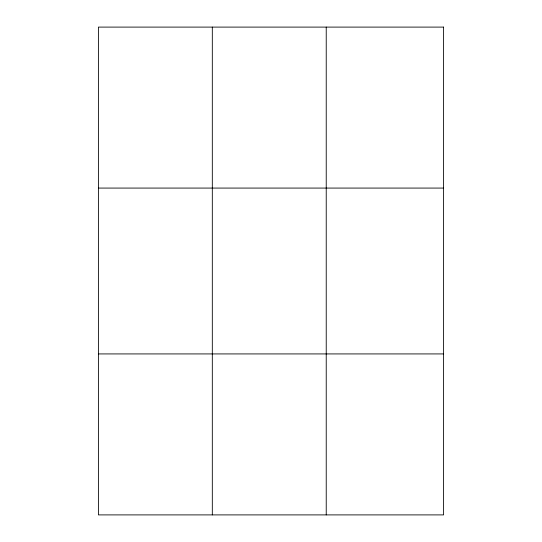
<?xml version="1.0" encoding="UTF-8"?>
<svg xmlns="http://www.w3.org/2000/svg" width="542" height="542" viewBox="0 0 542 542"><rect width="100%" height="100%" fill="white"/><g stroke="black" fill="none" stroke-linecap="round" stroke-linejoin="round"><path stroke-width="0.81" d="M212.315 514.9L212.315 27.1M326.23 514.9L326.23 27.1M98.4 188.074L443.6 188.074M98.4 353.926L443.6 353.926M443.6 27.1L443.6 514.9L98.4 514.9L98.4 27.1L443.6 27.1"/></g></svg>
